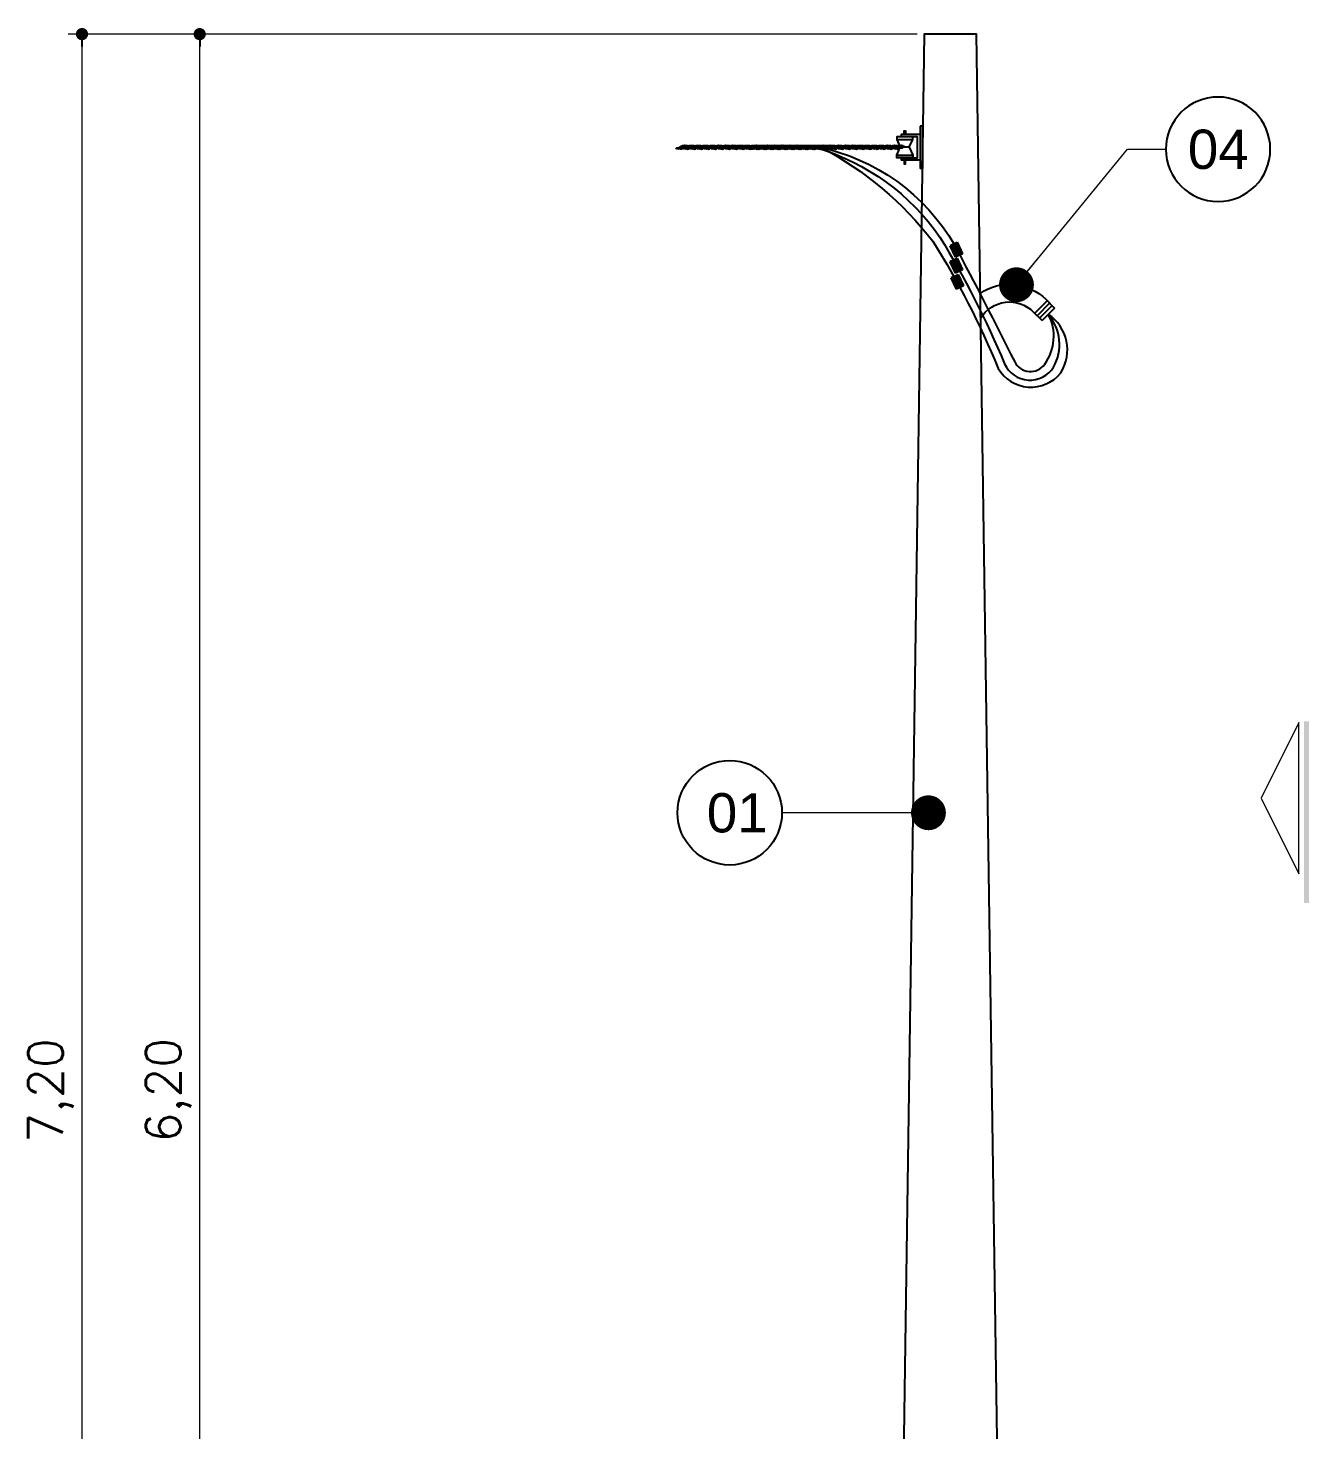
# Model space of a CAD drawing. Header units: inches. Extents: x -7660 to 802, y -193 to 3.
# Drawn here: x 469.91 to 480.05, y -137.51 to -126.41 of the extents above; entities that cross this region are included whole.
import ezdxf
from ezdxf.enums import TextEntityAlignment as Align

# ---------------------------------------------------------------- set-up
doc = ezdxf.new("R2010")
doc.units = ezdxf.units.IN
doc.header["$MEASUREMENT"] = 0
doc.linetypes.add('DASHED', pattern=[0.75, 0.5, -0.25])
for name, color, linetype in [('0-PENA01', 1, 'Continuous'), ('COTAS', 8, 'Continuous'), ('CSS PENA-02_INSTALAR', 6, 'Continuous'), ('CSS-CA A INSTALAR', 142, 'DASHED'), ('CSS1-COTAS', 8, 'Continuous'), ('TEXTO', 7, 'Continuous')]:
    doc.layers.add(name, color=color, linetype=linetype)
doc.layers.add('existente', color=8, linetype='Continuous', lineweight=0)
doc.styles.add('Arial_TXT', font='arial.ttf')
doc.styles.add('Regua80-25', font='romans.shx', dxfattribs={"height": 5})
doc.styles.add('ROMANS', font='romans.shx', dxfattribs={"height": 10})
doc.styles.get("Standard").update_dxf_attribs({"font": 'arial.ttf'})
doc.dimstyles.new('STANDARD$0', dxfattribs={"dimtxt": 0.15, "dimasz": 0.25, "dimexe": 0.2, "dimexo": 0.4, "dimgap": 0.08, "dimtad": 1, "dimdsep": 46, "dimtxsty": 'ROMANS', "dimblk": 'OBLIQUE', "dimcen": 2.5, "dimclrd": 1, "dimclre": 1, "dimclrt": 2, "dimadec": 0, "dimazin": 0, "dimtfac": 1, "dimtmove": 2, "dimatfit": 3, "dimldrblk": 'OBLIQUE', "dimfxl": 1, "dimtolj": 1, "dimtzin": 0, "dimarcsym": 0})
doc.dimstyles.new('VERMELHA', dxfattribs={"dimtxt": 0.15, "dimasz": 0.09, "dimexe": 0.18, "dimexo": 0.18, "dimgap": 0.18, "dimtad": 1, "dimdec": 3, "dimzin": 1, "dimdsep": 46, "dimtxsty": 'Standard', "dimblk1": 'DOT', "dimblk2": 'DOT', "dimsah": 1, "dimcen": 2.5, "dimclrd": 1, "dimclre": 1, "dimclrt": 256, "dimadec": 0, "dimazin": 0, "dimtfac": 1, "dimtdec": 3, "dimtmove": 0, "dimatfit": 3, "dimldrblk": 'DOT', "dimfxl": 1, "dimtolj": 1, "dimtzin": 1, "dimarcsym": 0})

# ---------------------------------------------------------------- blocks, each defined once
blk = doc.blocks.new('A$C2CE604C1')
for p, q in [((3.869745793937909, 5.999999999990678), (2.857157653335889, 8.244000000002416)), ((7.466377718941658, 8.244000000002643), (6.453789578328724, 6.00000000000432)), ((3.869745793937909, 5.999999999990678), (2.857157653335889, 3.755999999997812)), ((3.869745793937909, 5.999999999990678), (6.453789578328724, 6.00000000000432)), ((7.466377718941658, 3.755999999998039), (6.453789578328724, 6.00000000000432))]:
    blk.add_line(p, q)
for points in [[(0.7559579964618024, 12), (0.7559579964618024, 0), (0, 0), (0, 12)], [(7.466377718941658, 8.244000000002643), (2.857157653335889, 8.244000000002416), (2.857157653332251, 9), (7.46637771893802, 9)], [(7.466377718941658, 3.755999999997584), (2.857157653335889, 3.755999999997357), (2.857157653335889, 2.999999999999773), (7.46637771893802, 3)]]:
    blk.add_lwpolyline(points, close=True)
for points in [[(6.121178062068793, 9), (6.121178062065155, 9.755999999997812), (0.7559579964618024, 9.755999999997357), (0.7559579964654404, 2.244000000002643), (6.121178062068793, 2.24400000000287), (6.121178062068793, 3), (1.511957996459387, 2.999999999999545), (1.511957996459387, 9), (6.121178062068793, 9), (6.121178062065155, 9.755999999997812)], [(5.368687515590864, 9.755999999997584), (5.368687515590864, 10.73011166413517), (4.954847856679407, 10.73011166413494), (4.954847856679407, 9.755999999997812)], [(5.368687515590864, 2.244000000002643), (5.368687515594502, 1.269888335865062), (4.954847856679407, 1.269888335865289), (4.954847856679407, 2.24400000000287)]]:
    blk.add_lwpolyline(points)
blk = doc.blocks.new('A$C695967E3')
at = {"linetype": 'Continuous'}
for p, q in [((0.7680000000000291, 0), (0.5652022856286398, 0)), ((2.392537869153784, -0.7587361142673217), (0.7143637209067238, 0.1889499635395491)), ((2.916000000001077, -0.4679999999998472), (1.692000000000007, 0.1560000000004038)), ((2.765218408582314, 0), (1.997218408582285, 0)), ((4.389756277736069, -0.7587361142673217), (2.693009777845873, 0.1994380044277477)), ((4.913218408583361, -0.4679999999998472), (3.689218408582292, 0.1560000000004038)), ((4.762436817164598, 0), (3.994436817164569, 0)), ((6.386974686318354, -0.7587361142673217), (4.690228186428158, 0.1994380044277477)), ((6.910436817165646, -0.4679999999998472), (5.686436817164576, 0.1560000000004038)), ((6.759655225746883, 0), (5.991655225746854, 0)), ((8.384193094900638, -0.7587361142673217), (6.687446595010442, 0.1994380044277477)), ((8.90765522574793, -0.4679999999998472), (7.683655225746861, 0.1560000000004038)), ((8.756873634329168, 0), (7.988873634329138, 0)), ((10.38141150348292, -0.7587361142673217), (8.684665003592727, 0.1994380044277477)), ((10.90487363433022, -0.4679999999998472), (9.680873634329146, 0.1560000000004038)), ((10.75409204291145, 0), (9.986092042911423, 0)), ((12.37862991206521, -0.7587361142673217), (10.68188341217501, 0.1994380044277477)), ((12.9020920429125, -0.4679999999998472), (11.67809204291143, 0.1560000000004038)), ((12.75131045149374, 0), (11.98331045149371, 0)), ((14.37584832064749, -0.7587361142673217), (12.6791018207573, 0.1994380044277477)), ((14.89931045149478, -0.4679999999998472), (13.67531045149371, 0.1560000000004038)), ((14.74852886007602, 0), (13.98052886007599, 0)), ((16.37306672922978, -0.7587361142673217), (14.67632022933958, 0.1994380044277477)), ((16.89652886007707, -0.4679999999998472), (15.672528860076, 0.1560000000004038)), ((16.74574726865831, 0), (15.97774726865828, 0)), ((18.37028513781206, -0.7587361142673217), (16.67353863792187, 0.1994380044277477)), ((18.89374726865935, -0.4679999999998472), (17.66974726865828, 0.1560000000004038)), ((18.74296567724059, 0), (17.97496567724056, 0)), ((20.36750354639435, -0.7587361142673217), (18.67075704650415, 0.1994380044277477)), ((20.89096567724164, -0.4679999999998472), (19.66696567724057, 0.1560000000004038)), ((20.74018408582288, 0), (19.97218408582285, 0)), ((22.36472195497663, -0.7587361142673217), (20.66797545508643, 0.1994380044277477)), ((22.88818408582392, -0.4679999999998472), (21.66418408582285, 0.1560000000004038)), ((22.73740249440516, 0), (21.96940249440513, 0)), ((24.36194036355892, -0.7587361142673217), (22.66519386366872, 0.1994380044277477)), ((24.88540249440621, -0.4679999999998472), (23.66140249440514, 0.1560000000004038)), ((24.73462090298744, 0), (23.96662090298742, 0)), ((26.3591587721412, -0.7587361142673217), (24.662412272251, 0.1994380044277477)), ((26.88262090298849, -0.4679999999998472), (25.65862090298742, 0.1560000000004038)), ((26.73183931156973, 0), (25.9638393115697, 0)), ((28.35637718072348, -0.7587361142673217), (26.65963068083329, 0.1994380044277477)), ((28.87983931157078, -0.4679999999998472), (27.65583931156971, 0.1560000000004038)), ((28.72905772015201, 0), (27.96105772015198, 0)), ((30.35359558930577, -0.7587361142673217), (28.65684908941557, 0.1994380044277477)), ((30.87705772015306, -0.4679999999998472), (29.65305772015199, 0.1560000000004038)), ((30.7262761287343, 0), (29.95827612873427, 0)), ((32.35081399788805, -0.7587361142673217), (30.65406749799786, 0.1994380044277477)), ((32.87427612873535, -0.4679999999998472), (31.65027612873428, 0.1560000000004038)), ((32.72349453731658, 0), (31.95549453731655, 0)), ((34.34803240647034, -0.7587361142673217), (32.65128590658014, 0.1994380044277477)), ((34.87149453731763, -0.4679999999998472), (33.64749453731656, 0.1560000000004038)), ((34.72071294589887, 0), (33.95271294589884, 0)), ((36.34525081505262, -0.7587361142673217), (34.64850431516243, 0.1994380044277477)), ((36.86871294589992, -0.4679999999998472), (35.64471294589885, 0.1560000000004038)), ((36.71793135448115, 0), (35.94993135448112, 0)), ((38.34246922363491, -0.7587361142673217), (36.64572272374471, 0.1994380044277477)), ((38.8659313544822, -0.4679999999998472), (37.64193135448113, 0.1560000000004038)), ((38.71514976306344, 0), (37.94714976306341, 0)), ((40.33968763221719, -0.7587361142673217), (38.642941132327, 0.1994380044277477)), ((40.86314976306448, -0.4679999999998472), (39.63914976306341, 0.1560000000004038)), ((40.71236817164572, 0), (39.94436817164569, 0)), ((42.33690604079948, -0.7587361142673217), (40.64015954090928, 0.1994380044277477)), ((42.86036817164677, -0.4679999999998472), (41.6363681716457, 0.1560000000004038)), ((42.6542378005252, 0.005164346995082281), (41.88623780052517, 0.005164346995082281)), ((44.27877566967896, -0.7535717672722394), (42.58202916978876, 0.20460235142283)), ((44.80223780052625, -0.4628356530047649), (43.57823780052518, 0.1611643469954861)), ((0.5494161463842728, -0.1560000000004038), (0.9873750000006112, -0.1560000000004038)), ((1.426124999999956, -0.4679999999998472), (0.9239999999999782, -0.4679999999998472)), ((2.309218408583092, -0.1560000000004038), (2.984593408582896, -0.1560000000004038)), ((3.423343408582241, -0.4679999999998472), (2.921218408582263, -0.4679999999998472)), ((3.384000000000924, -0.7679999999995744), (3.6128289928497, -0.602189506025411)), ((4.306436817165377, -0.1560000000004038), (4.98181181716518, -0.1560000000004038)), ((5.420561817164526, -0.4679999999998472), (4.918436817164547, -0.4679999999998472)), ((5.381218408583209, -0.7679999999995744), (5.610047401431984, -0.602189506025411)), ((6.303655225747661, -0.1560000000004038), (6.979030225747465, -0.1560000000004038)), ((7.41778022574681, -0.4679999999998472), (6.915655225746832, -0.4679999999998472)), ((7.378436817165493, -0.7679999999995744), (7.607265810014269, -0.602189506025411)), ((8.300873634329946, -0.1560000000004038), (8.97624863432975, -0.1560000000004038)), ((9.414998634329095, -0.4679999999998472), (8.912873634329117, -0.4679999999998472)), ((9.375655225747778, -0.7679999999995744), (9.604484218596554, -0.602189506025411)), ((10.29809204291223, -0.1560000000004038), (10.97346704291203, -0.1560000000004038)), ((11.41221704291138, -0.4679999999998472), (10.9100920429114, -0.4679999999998472)), ((11.37287363433006, -0.7679999999995744), (11.60170262717884, -0.602189506025411)), ((12.29531045149452, -0.1560000000004038), (12.97068545149432, -0.1560000000004038)), ((13.40943545149366, -0.4679999999998472), (12.90731045149369, -0.4679999999998472)), ((13.37009204291235, -0.7679999999995744), (13.59892103576112, -0.602189506025411)), ((14.2925288600768, -0.1560000000004038), (14.9679038600766, -0.1560000000004038)), ((15.40665386007595, -0.4679999999998472), (14.90452886007597, -0.4679999999998472)), ((15.36731045149463, -0.7679999999995744), (15.59613944434341, -0.602189506025411)), ((16.28974726865908, -0.1560000000004038), (16.96512226865889, -0.1560000000004038)), ((17.40387226865823, -0.4679999999998472), (16.90174726865826, -0.4679999999998472)), ((17.36452886007692, -0.7679999999995744), (17.59335785292569, -0.602189506025411)), ((18.28696567724137, -0.1560000000004038), (18.96234067724117, -0.1560000000004038)), ((19.40109067724052, -0.4679999999998472), (18.89896567724054, -0.4679999999998472)), ((19.3617472686592, -0.7679999999995744), (19.59057626150798, -0.602189506025411)), ((20.28418408582365, -0.1560000000004038), (20.95955908582346, -0.1560000000004038)), ((21.3983090858228, -0.4679999999998472), (20.89618408582282, -0.4679999999998472)), ((21.35896567724149, -0.7679999999995744), (21.58779467009026, -0.602189506025411)), ((22.28140249440594, -0.1560000000004038), (22.95677749440574, -0.1560000000004038)), ((23.39552749440509, -0.4679999999998472), (22.89340249440511, -0.4679999999998472)), ((23.35618408582377, -0.7679999999995744), (23.58501307867255, -0.602189506025411)), ((24.27862090298822, -0.1560000000004038), (24.95399590298803, -0.1560000000004038)), ((25.39274590298737, -0.4679999999998472), (24.89062090298739, -0.4679999999998472)), ((25.35340249440605, -0.7679999999995744), (25.58223148725483, -0.602189506025411)), ((26.27583931157051, -0.1560000000004038), (26.95121431157031, -0.1560000000004038)), ((27.38996431156966, -0.4679999999998472), (26.88783931156968, -0.4679999999998472)), ((27.35062090298834, -0.7679999999995744), (27.57944989583712, -0.602189506025411)), ((28.27305772015279, -0.1560000000004038), (28.9484327201526, -0.1560000000004038)), ((29.38718272015194, -0.4679999999998472), (28.88505772015196, -0.4679999999998472)), ((29.34783931157062, -0.7679999999995744), (29.5766683044194, -0.602189506025411)), ((30.27027612873508, -0.1560000000004038), (30.94565112873488, -0.1560000000004038)), ((31.38440112873423, -0.4679999999998472), (30.88227612873425, -0.4679999999998472)), ((31.34505772015291, -0.7679999999995744), (31.57388671300168, -0.602189506025411)), ((32.26749453731736, -0.1560000000004038), (32.94286953731716, -0.1560000000004038)), ((33.38161953731651, -0.4679999999998472), (32.87949453731653, -0.4679999999998472)), ((33.34227612873519, -0.7679999999995744), (33.57110512158397, -0.602189506025411)), ((34.26471294589965, -0.1560000000004038), (34.94008794589945, -0.1560000000004038)), ((35.37883794589879, -0.4679999999998472), (34.87671294589882, -0.4679999999998472)), ((35.33949453731748, -0.7679999999995744), (35.56832353016625, -0.602189506025411)), ((36.26193135448193, -0.1560000000004038), (36.93730635448173, -0.1560000000004038)), ((37.37605635448108, -0.4679999999998472), (36.8739313544811, -0.4679999999998472)), ((37.33671294589976, -0.7679999999995744), (37.56554193874854, -0.602189506025411)), ((38.25914976306422, -0.1560000000004038), (38.93452476306402, -0.1560000000004038)), ((39.37327476306336, -0.4679999999998472), (38.87114976306339, -0.4679999999998472)), ((39.33393135448205, -0.7679999999995744), (39.56276034733082, -0.602189506025411)), ((40.2563681716465, -0.1560000000004038), (40.9317431716463, -0.1560000000004038)), ((41.37049317164565, -0.4679999999998472), (40.86836817164567, -0.4679999999998472)), ((41.33114976306433, -0.7679999999995744), (41.55997875591311, -0.602189506025411)), ((42.19823780052598, -0.1508356530053215), (42.87361280052578, -0.1508356530053215)), ((43.36771158022793, -0.4679999999998472), (42.86558658022795, -0.4679999999998472)), ((43.32836817164662, -0.7679999999995744), (43.55719716449539, -0.602189506025411)), ((45.30958120910741, -0.4628356530047649), (44.80745620910744, -0.4628356530047649)), ((45.2702378005261, -0.7628356530044921), (45.49906679337487, -0.5970251590303287))]:
    blk.add_line(p, q, dxfattribs=at)
for points in [[(2.89858904924813, -0.7450729548520485), (1.22400000000016, 0.1560000000004038), (1.260455901784553, 0.1676350868701775, 0.1808493965826617), (0.7301681648887097, 0.1970251575435213)], [(2.392537869153784, -0.7587361142673217, -0.2885467002938702), (1.937768318484814, -0.7520055828554177), (1.847999999999956, -0.7679999999995744), (0.7680000000000291, 0)], [(4.895807457830415, -0.7450729548520485), (3.221218408582445, 0.1560000000004038), (3.257674310366838, 0.1676350868701775, 0.1808493965826617), (2.727386573470994, 0.1970251575435213)], [(4.389756277736069, -0.7587361142673217, -0.2885467002938702), (3.934986727067098, -0.7520055828554177), (3.845218408582241, -0.7679999999995744), (2.765218408582314, 0)], [(6.8930258664127, -0.7450729548520485), (5.218436817164729, 0.1560000000004038), (5.254892718949122, 0.1676350868701775, 0.1808493965826617), (4.724604982053279, 0.1970251575435213)], [(6.386974686318354, -0.7587361142673217, -0.2885467002938702), (5.932205135649383, -0.7520055828554177), (5.842436817164526, -0.7679999999995744), (4.762436817164598, 0)], [(8.890244274994984, -0.7450729548520485), (7.215655225747014, 0.1560000000004038), (7.252111127531407, 0.1676350868701775, 0.1808493965826617), (6.721823390635564, 0.1970251575435213)], [(8.384193094900638, -0.7587361142673217, -0.2885467002938702), (7.929423544231668, -0.7520055828554177), (7.83965522574681, -0.7679999999995744), (6.759655225746883, 0)], [(10.88746268357727, -0.7450729548520485), (9.212873634329299, 0.1560000000004038), (9.249329536113692, 0.1676350868701775, 0.1808493965826617), (8.719041799217848, 0.1970251575435213)], [(10.38141150348292, -0.7587361142673217, -0.2885467002938702), (9.926641952813952, -0.7520055828554177), (9.836873634329095, -0.7679999999995744), (8.756873634329168, 0)], [(12.88468109215955, -0.7450729548520485), (11.21009204291158, 0.1560000000004038), (11.24654794469598, 0.1676350868701775, 0.1808493965826617), (10.71626020780013, 0.1970251575435213)], [(12.37862991206521, -0.7587361142673217, -0.2885467002938702), (11.92386036139624, -0.7520055828554177), (11.83409204291138, -0.7679999999995744), (10.75409204291145, 0)], [(14.88189950074184, -0.7450729548520485), (13.20731045149387, 0.1560000000004038), (13.24376635327826, 0.1676350868701775, 0.1808493965826617), (12.71347861638242, 0.1970251575435213)], [(14.37584832064749, -0.7587361142673217, -0.2885467002938702), (13.92107876997852, -0.7520055828554177), (13.83131045149366, -0.7679999999995744), (12.75131045149374, 0)], [(16.87911790932412, -0.7450729548520485), (15.20452886007615, 0.1560000000004038), (15.24098476186055, 0.1676350868701775, 0.1808493965826617), (14.7106970249647, 0.1970251575435213)], [(16.37306672922978, -0.7587361142673217, -0.2885467002938702), (15.91829717856081, -0.7520055828554177), (15.82852886007595, -0.7679999999995744), (14.74852886007602, 0)], [(18.87633631790641, -0.7450729548520485), (17.20174726865844, 0.1560000000004038), (17.23820317044283, 0.1676350868701775, 0.1808493965826617), (16.70791543354699, 0.1970251575435213)], [(18.37028513781206, -0.7587361142673217, -0.2885467002938702), (17.91551558714309, -0.7520055828554177), (17.82574726865823, -0.7679999999995744), (16.74574726865831, 0)], [(20.87355472648869, -0.7450729548520485), (19.19896567724072, 0.1560000000004038), (19.23542157902511, 0.1676350868701775, 0.1808493965826617), (18.70513384212927, 0.1970251575435213)], [(20.36750354639435, -0.7587361142673217, -0.2885467002938702), (19.91273399572538, -0.7520055828554177), (19.82296567724052, -0.7679999999995744), (18.74296567724059, 0)], [(22.87077313507098, -0.7450729548520485), (21.19618408582301, 0.1560000000004038), (21.2326399876074, 0.1676350868701775, 0.1808493965826617), (20.70235225071156, 0.1970251575435213)], [(22.36472195497663, -0.7587361142673217, -0.2885467002938702), (21.90995240430766, -0.7520055828554177), (21.8201840858228, -0.7679999999995744), (20.74018408582288, 0)], [(24.86799154365326, -0.7450729548520485), (23.19340249440529, 0.1560000000004038), (23.22985839618968, 0.1676350868701775, 0.1808493965826617), (22.69957065929384, 0.1970251575435213)], [(24.36194036355892, -0.7587361142673217, -0.2885467002938702), (23.90717081288994, -0.7520055828554177), (23.81740249440509, -0.7679999999995744), (22.73740249440516, 0)], [(26.86520995223555, -0.7450729548520485), (25.19062090298758, 0.1560000000004038), (25.22707680477197, 0.1676350868701775, 0.1808493965826617), (24.69678906787613, 0.1970251575435213)], [(26.3591587721412, -0.7587361142673217, -0.2885467002938702), (25.90438922147223, -0.7520055828554177), (25.81462090298737, -0.7679999999995744), (24.73462090298744, 0)], [(28.86242836081783, -0.7450729548520485), (27.18783931156986, 0.1560000000004038), (27.22429521335425, 0.1676350868701775, 0.1808493965826617), (26.69400747645841, 0.1970251575435213)], [(28.35637718072348, -0.7587361142673217, -0.2885467002938702), (27.90160763005451, -0.7520055828554177), (27.81183931156966, -0.7679999999995744), (26.73183931156973, 0)], [(30.85964676940011, -0.7450729548520485), (29.18505772015214, 0.1560000000004038), (29.22151362193654, 0.1676350868701775, 0.1808493965826617), (28.69122588504069, 0.1970251575435213)], [(30.35359558930577, -0.7587361142673217, -0.2885467002938702), (29.8988260386368, -0.7520055828554177), (29.80905772015194, -0.7679999999995744), (28.72905772015201, 0)], [(32.8568651779824, -0.7450729548520485), (31.18227612873443, 0.1560000000004038), (31.21873203051882, 0.1676350868701775, 0.1808493965826617), (30.68844429362298, 0.1970251575435213)], [(32.35081399788805, -0.7587361142673217, -0.2885467002938702), (31.89604444721908, -0.7520055828554177), (31.80627612873423, -0.7679999999995744), (30.7262761287343, 0)], [(34.85408358656468, -0.7450729548520485), (33.17949453731671, 0.1560000000004038), (33.21595043910111, 0.1676350868701775, 0.1808493965826617), (32.68566270220526, 0.1970251575435213)], [(34.34803240647034, -0.7587361142673217, -0.2885467002938702), (33.89326285580137, -0.7520055828554177), (33.80349453731651, -0.7679999999995744), (32.72349453731658, 0)], [(36.85130199514697, -0.7450729548520485), (35.176712945899, 0.1560000000004038), (35.21316884768339, 0.1676350868701775, 0.1808493965826617), (34.68288111078755, 0.1970251575435213)], [(36.34525081505262, -0.7587361142673217, -0.2885467002938702), (35.89048126438365, -0.7520055828554177), (35.80071294589879, -0.7679999999995744), (34.72071294589887, 0)], [(38.84852040372925, -0.7450729548520485), (37.17393135448128, 0.1560000000004038), (37.21038725626568, 0.1676350868701775, 0.1808493965826617), (36.68009951936983, 0.1970251575435213)], [(38.34246922363491, -0.7587361142673217, -0.2885467002938702), (37.88769967296594, -0.7520055828554177), (37.79793135448108, -0.7679999999995744), (36.71793135448115, 0)], [(40.84573881231154, -0.7450729548520485), (39.17114976306357, 0.1560000000004038), (39.20760566484796, 0.1676350868701775, 0.1808493965826617), (38.67731792795212, 0.1970251575435213)], [(40.33968763221719, -0.7587361142673217, -0.2885467002938702), (39.88491808154822, -0.7520055828554177), (39.79514976306336, -0.7679999999995744), (38.71514976306344, 0)], [(42.84295722089382, -0.7450729548520485), (41.16836817164585, 0.1560000000004038), (41.20482407343025, 0.1676350868701775, 0.1808493965826617), (40.6745363365344, 0.1970251575435213)], [(42.33690604079948, -0.7587361142673217, -0.2885467002938702), (41.88213649013051, -0.7520055828554177), (41.79236817164565, -0.7679999999995744), (40.71236817164572, 0)], [(44.7848268497733, -0.7399086078569662), (43.11023780052533, 0.1611643469954861), (43.14669370230973, 0.1727994338652598, 0.1808493965826617), (42.61640596541388, 0.2021895045386036)], [(44.27877566967896, -0.7535717672722394, -0.2885467002938702), (43.82400611900999, -0.7468412358603355), (43.73423780052513, -0.7628356530044921), (42.6542378005252, 0.005164346995082281)]]:
    blk.add_lwpolyline(points, format="xyb", dxfattribs=at)
for centre, radius, start, end in [((0.9025161553484479, -0.1129325949525117), 0.3557167661329161, 119.5364288335406, 273.4625390595525), ((1.454070449196479, -0.5088363424598583), 0.7061287654539417, 70.30888611109201, 106.2167672773055), ((2.613095907696788, -0.8424012547930033), 1.044899645275044, 83.886586111131, 126.1867305555479), ((3.451288857778763, -0.5088363424598583), 0.7061287654539417, 70.30888611109201, 106.2167672773055), ((4.610314316279073, -0.8424012547930033), 1.044899645275044, 83.886586111131, 126.1867305555479), ((5.448507266361048, -0.5088363424598583), 0.7061287654539417, 70.30888611109201, 106.2167672773055), ((6.607532724861358, -0.8424012547930033), 1.044899645275044, 83.886586111131, 126.1867305555479), ((7.445725674943333, -0.5088363424598583), 0.7061287654539417, 70.30888611109201, 106.2167672773055), ((8.604751133443642, -0.8424012547930033), 1.044899645275044, 83.886586111131, 126.1867305555479), ((9.442944083525617, -0.5088363424598583), 0.7061287654539417, 70.30888611109201, 106.2167672773055), ((10.60196954202593, -0.8424012547930033), 1.044899645275044, 83.886586111131, 126.1867305555479), ((11.4401624921079, -0.5088363424598583), 0.7061287654539417, 70.30888611109201, 106.2167672773055), ((12.59918795060821, -0.8424012547930033), 1.044899645275044, 83.886586111131, 126.1867305555479), ((13.43738090069019, -0.5088363424598583), 0.7061287654539417, 70.30888611109201, 106.2167672773055), ((14.5964063591905, -0.8424012547930033), 1.044899645275044, 83.886586111131, 126.1867305555479), ((15.43459930927247, -0.5088363424598583), 0.7061287654539417, 70.30888611109201, 106.2167672773055), ((16.59362476777278, -0.8424012547930033), 1.044899645275044, 83.886586111131, 126.1867305555479), ((17.43181771785476, -0.5088363424598583), 0.7061287654539417, 70.30888611109201, 106.2167672773055), ((18.59084317635507, -0.8424012547930033), 1.044899645275044, 83.886586111131, 126.1867305555479), ((19.42903612643704, -0.5088363424598583), 0.7061287654539417, 70.30888611109201, 106.2167672773055), ((20.58806158493735, -0.8424012547930033), 1.044899645275044, 83.886586111131, 126.1867305555479), ((21.42625453501932, -0.5088363424598583), 0.7061287654539417, 70.30888611109201, 106.2167672773055), ((22.58527999351963, -0.8424012547930033), 1.044899645275044, 83.886586111131, 126.1867305555479), ((23.42347294360161, -0.5088363424598583), 0.7061287654539417, 70.30888611109201, 106.2167672773055), ((24.58249840210192, -0.8424012547930033), 1.044899645275044, 83.886586111131, 126.1867305555479), ((25.42069135218389, -0.5088363424598583), 0.7061287654539417, 70.30888611109201, 106.2167672773055), ((26.5797168106842, -0.8424012547930033), 1.044899645275044, 83.886586111131, 126.1867305555479), ((27.41790976076618, -0.5088363424598583), 0.7061287654539417, 70.30888611109201, 106.2167672773055), ((28.57693521926649, -0.8424012547930033), 1.044899645275044, 83.886586111131, 126.1867305555479), ((29.41512816934846, -0.5088363424598583), 0.7061287654539417, 70.30888611109201, 106.2167672773055), ((30.57415362784877, -0.8424012547930033), 1.044899645275044, 83.886586111131, 126.1867305555479), ((31.41234657793075, -0.5088363424598583), 0.7061287654539417, 70.30888611109201, 106.2167672773055), ((32.57137203643106, -0.8424012547930033), 1.044899645275044, 83.886586111131, 126.1867305555479), ((33.40956498651303, -0.5088363424598583), 0.7061287654539417, 70.30888611109201, 106.2167672773055), ((34.56859044501334, -0.8424012547930033), 1.044899645275044, 83.886586111131, 126.1867305555479), ((35.40678339509532, -0.5088363424598583), 0.7061287654539417, 70.30888611109201, 106.2167672773055), ((36.56580885359563, -0.8424012547930033), 1.044899645275044, 83.886586111131, 126.1867305555479), ((37.4040018036776, -0.5088363424598583), 0.7061287654539417, 70.30888611109201, 106.2167672773055), ((38.56302726217791, -0.8424012547930033), 1.044899645275044, 83.886586111131, 126.1867305555479), ((39.40122021225989, -0.5088363424598583), 0.7061287654539417, 70.30888611109201, 106.2167672773055), ((40.5602456707602, -0.8424012547930033), 1.044899645275044, 83.88658611113097, 126.1867305555479), ((41.39843862084217, -0.5088363424598583), 0.7061287654539417, 70.30888611109201, 106.2167672773055), ((42.50211529963968, -0.837236907797921), 1.044899645275044, 83.886586111131, 126.1867305555479), ((43.34030824972165, -0.503671995464776), 0.7061287654539417, 70.30888611109202, 106.2167672773055), ((2.626493823077908, -0.04342702180929336), 0.7525575243528352, 251.8780722222223, 291.196074999998), ((3.167515696399278, -0.2013823422407768), 0.6065649378175246, 243.6815385866408, 290.910065166088), ((4.623712231660193, -0.04342702180929336), 0.7525575243528352, 251.8780722222223, 291.196074999998), ((5.164734104981562, -0.2013823422407768), 0.6065649378175246, 243.6815385866408, 290.910065166088), ((6.620930640242477, -0.04342702180929336), 0.7525575243528352, 251.8780722222223, 291.196074999998), ((7.161952513563847, -0.2013823422407768), 0.6065649378175246, 243.6815385866408, 290.910065166088), ((8.618149048824762, -0.04342702180929336), 0.7525575243528352, 251.8780722222223, 291.196074999998), ((9.159170922146131, -0.2013823422407768), 0.6065649378175246, 243.6815385866408, 290.910065166088), ((10.61536745740705, -0.04342702180929336), 0.7525575243528352, 251.8780722222223, 291.196074999998), ((11.15638933072842, -0.2013823422407768), 0.6065649378175246, 243.6815385866408, 290.910065166088), ((12.61258586598933, -0.04342702180929336), 0.7525575243528352, 251.8780722222223, 291.196074999998), ((13.1536077393107, -0.2013823422407768), 0.6065649378175246, 243.6815385866408, 290.910065166088), ((14.60980427457162, -0.04342702180929336), 0.7525575243528352, 251.8780722222223, 291.196074999998), ((15.15082614789299, -0.2013823422407768), 0.6065649378175246, 243.6815385866408, 290.910065166088), ((16.6070226831539, -0.04342702180929336), 0.7525575243528352, 251.8780722222223, 291.196074999998), ((17.14804455647527, -0.2013823422407768), 0.6065649378175246, 243.6815385866408, 290.910065166088), ((18.60424109173618, -0.04342702180929336), 0.7525575243528352, 251.8780722222223, 291.196074999998), ((19.14526296505755, -0.2013823422407768), 0.6065649378175246, 243.6815385866408, 290.910065166088), ((20.60145950031847, -0.04342702180929336), 0.7525575243528352, 251.8780722222223, 291.196074999998), ((21.14248137363984, -0.2013823422407768), 0.6065649378175246, 243.6815385866408, 290.910065166088), ((22.59867790890075, -0.04342702180929336), 0.7525575243528352, 251.8780722222223, 291.196074999998), ((23.13969978222212, -0.2013823422407768), 0.6065649378175246, 243.6815385866408, 290.910065166088), ((24.59589631748304, -0.04342702180929336), 0.7525575243528352, 251.8780722222223, 291.196074999998), ((25.13691819080441, -0.2013823422407768), 0.6065649378175246, 243.6815385866408, 290.910065166088), ((26.59311472606532, -0.04342702180929336), 0.7525575243528352, 251.8780722222223, 291.196074999998), ((27.13413659938669, -0.2013823422407768), 0.6065649378175246, 243.6815385866408, 290.910065166088), ((28.59033313464761, -0.04342702180929336), 0.7525575243528352, 251.8780722222223, 291.196074999998), ((29.13135500796898, -0.2013823422407768), 0.6065649378175246, 243.6815385866408, 290.910065166088), ((30.58755154322989, -0.04342702180929336), 0.7525575243528352, 251.8780722222223, 291.196074999998), ((31.12857341655126, -0.2013823422407768), 0.6065649378175246, 243.6815385866408, 290.910065166088), ((32.58476995181218, -0.04342702180929336), 0.7525575243528352, 251.8780722222223, 291.196074999998), ((33.12579182513355, -0.2013823422407768), 0.6065649378175246, 243.6815385866408, 290.910065166088), ((34.58198836039446, -0.04342702180929336), 0.7525575243528352, 251.8780722222223, 291.196074999998), ((35.12301023371583, -0.2013823422407768), 0.6065649378175246, 243.6815385866408, 290.910065166088), ((36.57920676897675, -0.04342702180929336), 0.7525575243528352, 251.8780722222223, 291.196074999998), ((37.12022864229812, -0.2013823422407768), 0.6065649378175246, 243.6815385866408, 290.910065166088), ((38.57642517755903, -0.04342702180929336), 0.7525575243528352, 251.8780722222223, 291.196074999998), ((39.1174470508804, -0.2013823422407768), 0.6065649378175246, 243.6815385866408, 290.910065166088), ((40.57364358614132, -0.04342702180929336), 0.7525575243528352, 251.8780722222223, 291.196074999998), ((41.11466545946269, -0.2013823422407768), 0.6065649378175246, 243.6815385866408, 290.910065166088), ((42.5708619947236, -0.04342702180929336), 0.7525575243528352, 251.8780722222223, 291.196074999998), ((43.11188386804497, -0.2013823422407768), 0.6065649378175246, 243.6815385866408, 290.910065166088), ((44.51273162360308, -0.03826267481421108), 0.7525575243528352, 251.8780722222223, 291.196074999998), ((45.05375349692445, -0.1962179952456945), 0.6065649378175246, 243.6815385866408, 290.910065166088)]:
    blk.add_arc(centre, radius, start, end, dxfattribs=at)
blk = doc.blocks.new('A$C5D1F3908')
h = blk.add_hatch(color=0)
h.paths.add_polyline_path([(1.111813912797516, 1.833711974798462), (0.4415851234043657, 1.833711974798462, 0.002781748613665595), (-0.3728158187877852, -1.833711974798462), (1.111813912797516, -1.833711974798462)])
h.paths.add_polyline_path([(0.4415851234043657, 1.833711974798462), (-1.111813912801153, 1.833711974798462), (-1.111813912801153, -1.833711974798462), (-0.3728158187877852, -1.833711974798462, -0.002781748613665512)])
at = {"color": 0}
blk.add_lwpolyline([(1.111813912797516, 1.833711974798462), (-1.111813912801153, 1.833711974798462), (-1.111813912801153, -1.833711974798462), (1.111813912797516, -1.833711974798462)], close=True, dxfattribs=at)
blk = doc.blocks.new('DOT')
at = {"layer": 'COTAS', "color": 0, "linetype": 'ByBlock'}
blk.add_line((-0.5, 0), (-1, 0), dxfattribs=at)
at = {"layer": 'COTAS', "color": 0, "linetype": 'ByBlock', "const_width": 0.5}
blk.add_lwpolyline([(-0.25, 0, 1), (0.25, 0, 1)], format="xyb", close=True, dxfattribs=at)
blk = doc.blocks.new('*D94')
at = {"layer": 'existente', "color": 8, "lineweight": -2, "transparency": 16777216}
for p, q in [((-0.5732128694976566, 5.773619707561013), (-2.671848339005956, 5.773619707561012)), ((-2.631848339005955, -0.2503494340997717), (-2.631848339005956, 5.738619707561011)), ((-1.373409894145444, -0.2853494340997714), (-2.671848339005955, -0.2853494340997717))]:
    blk.add_line(p, q, dxfattribs=at)
at = {"layer": 'existente', "color": 8, "lineweight": -2, "transparency": 16777216, "xscale": 0.035, "yscale": 0.035, "zscale": 0.035}
for p, rotation in [((-2.631848339005956, 5.773619707561012), 90), ((-2.631848339005955, -0.2853494340997717), 270)]:
    blk.add_blockref('DOT', p, dxfattribs=dict(at, rotation=rotation))
at = {"layer": 'existente', "color": 7, "transparency": 16777216, "insert": (-2.721372148529764, 2.74413513673062), "char_height": 0.1, "attachment_point": 5, "rotation": 90, "style": 'ROMANS'}
blk.add_mtext('\\A1;6,20', dxfattribs=at)
blk = doc.blocks.new('_Dot')
at = {"layer": '0-PENA01', "color": 0, "lineweight": -2}
blk.add_line((-0.5, 0), (-1, 0), dxfattribs=at)
at = {"layer": '0-PENA01', "color": 0, "const_width": 0.5}
blk.add_lwpolyline([(-0.25, 0, 1), (0.25, 0, 1)], format="xyb", close=True, dxfattribs=at)
blk = doc.blocks.new('*D95')
at = {"layer": 'existente', "color": 8, "lineweight": -2, "transparency": 16777216}
for p, q in [((-0.5732128694976566, 5.773619707561013), (-3.009634620261788, 5.773619707561012)), ((-2.969634620261788, 5.738619707561011), (-2.969634620261786, -1.419026552077267)), ((-0.6389684820128607, -1.454026552077267), (-3.009634620261787, -1.454026552077267))]:
    blk.add_line(p, q, dxfattribs=at)
at = {"layer": 'existente', "color": 8, "lineweight": -2, "transparency": 16777216, "xscale": 0.035, "yscale": 0.035, "zscale": 0.035}
for p, rotation in [((-2.969634620261788, 5.773619707561012), 90), ((-2.969634620261786, -1.454026552077267), 270)]:
    blk.add_blockref('DOT', p, dxfattribs=dict(at, rotation=rotation))
at = {"layer": 'existente', "color": 7, "transparency": 16777216, "insert": (-3.059158429785596, 2.742976134522905), "char_height": 0.1, "attachment_point": 5, "rotation": 90, "style": 'ROMANS'}
blk.add_mtext('\\A1;7,20', dxfattribs=at)
blk = doc.blocks.new('TAG_LEGENDA')
at = {"layer": 'CSS1-COTAS'}
blk.add_circle((0, 0), 20, dxfattribs=at)
at = {"layer": 'CSS1-COTAS', "color": 3, "style": 'Regua80-25'}
blk.add_attdef('ERRO', text='', height=15, dxfattribs=at).set_placement((0, 0), align=Align.MIDDLE_CENTER)
blk = doc.blocks.new('entradass45')
at = {"ltscale": 2}
blk.add_lwpolyline([(-0.3360884934591013, 1.22313140436745), (-0.4032128694962012, 5.773619707561011), (-0.5532128694976564, 5.773619707561011), (-0.6189684820128605, 1.22313140436745)], dxfattribs=at)
at = {"layer": 'CSS-CA A INSTALAR', "color": 5, "linetype": 'ByBlock', "ltscale": 3}
for p, q in [((-0.2004314888545196, 5.008839471589454), (-0.2363264078521752, 4.972944552599074)), ((-0.193365559920494, 5.001773542655428), (-0.2292604789108736, 4.965878623665049)), ((-0.1862996309864684, 4.994707613721403), (-0.2221945499768481, 4.958812694731023)), ((-0.1792337020524428, 4.987641684787377), (-0.2151286210428225, 4.951746765793359))]:
    blk.add_line(p, q, dxfattribs=at)
for points in [[(-0.8606011183874216, 5.447217123713926, -0.1703345556618914), (-0.5086324977091863, 5.191541167543619, -0.03883799356238094), (-0.3227112794411369, 4.827706657400995, 0.5923405375202407), (-0.1819322017618106, 4.818269686191343, 0.3134473282453277), (-0.1971811615512706, 4.969694225288549, 0.2848601775038054)], [(-0.8577654490873101, 5.450289429307304, -0.2136921108906077), (-0.4662646698125172, 5.168970105751214, -0.005152867438128329), (-0.2937039574171649, 4.833479596974939, 0.56277263780419), (-0.2074274437400163, 4.826489376930112, 0.2848601775018077), (-0.1971811615512706, 4.969694225292187)], [(-0.8478025277217967, 5.448363062467251, -0.1055027320682888), (-0.5283640329362242, 5.179559942800552, -0.04455566091033761), (-0.3412745822352008, 4.814635259372153, 0.5241130025057726), (-0.1617108161590295, 4.801756581153313, 0.4080592597267697), (-0.1971811615512706, 4.969694225292187, 0.2886209341059279)], [(-0.392435523790482, 5.029868747336877, -0.3623730414451114), (-0.20448236662196, 5.012890349356894), (-0.1792337020524428, 4.987641684787377)], [(-0.3913222636037972, 4.958544971519586, -0.4873963025309612), (-0.2403772856123396, 4.976995430366514), (-0.2151286210428225, 4.951746765793359)]]:
    blk.add_lwpolyline(points, format="xyb", dxfattribs=at)
at = {"layer": 'existente', "color": 4, "linetype": 'ByBlock', "elevation": 0.1730639166807992}
blk.add_lwpolyline([(0.5216162164942943, 3.799331023186824), (0.4130800678176456, 3.582258725982683), (0.5216162163414992, 3.365186428636662), (0.5216162164942943, 3.799331023186824)], dxfattribs=at)
at = {"layer": 'existente', "color": 4, "linetype": 'ByBlock'}
blk.add_solid([(0.5505948609061306, 3.80209403095796), (0.5361916502952226, 3.80209403095796), (0.5505948609061306, 3.281360417757242), (0.5361916502661188, 3.281360417757242)], dxfattribs=at)
at = {"layer": 'CSS PENA-02_INSTALAR', "xscale": -0.009992732531250001, "yscale": 0.009992732531250001, "zscale": 0.009992732531250001}
blk.add_blockref('A$C2CE604C1', (-0.5575692565689678, 5.389227591065719), dxfattribs=at)
at = {"layer": 'CSS-CA A INSTALAR', "linetype": 'DASHED', "ltscale": 0.5, "xscale": -0.009992732531250001, "yscale": 0.009992732531250001, "zscale": 0.009992732531250001}
for p in [(-0.8111672185332282, 5.452301789187914), (-0.6065789489439339, 5.452301789187914)]:
    blk.add_blockref('A$C695967E3', p, dxfattribs=at)
at = {"layer": 'CSS-CA A INSTALAR', "color": 5, "linetype": 'ByBlock', "ltscale": 3, "xscale": -0.00999273253125, "yscale": 0.009992732531250001, "zscale": 0.009992732531250001, "rotation": 24.9827156658678}
for p in [(-0.4608929683236056, 5.155220240805647), (-0.461484719235159, 5.109179523900821), (-0.4585298072342994, 5.063140548456431)]:
    blk.add_blockref('A$C5D1F3908', p, dxfattribs=at)
at = {"layer": 'CSS1-COTAS'}
ref = blk.add_blockref('TAG_LEGENDA', (0.2898681746155489, 5.443378722622583), dxfattribs=dict(at, xscale=-0.007494549398437501, yscale=0.007494549398437501, zscale=0.007494549398437501))
ref.add_attrib('ERRO', '04', dxfattribs={"color": 3, "height": 0.1124182409765625, "style": 'Arial_TXT'}).set_placement((0.2904816438822309, 5.443378722622583), align=Align.MIDDLE_CENTER)
ref = blk.add_blockref('TAG_LEGENDA', (-1.111319498391822, 3.539904850262246), dxfattribs=dict(at, xscale=0.007494549398437501, yscale=0.007494549398437501, zscale=0.007494549398437501))
ref.add_attrib('ERRO', '01', dxfattribs={"color": 3, "height": 0.1124182409765625, "style": 'Arial_TXT'}).set_placement((-1.089618023514049, 3.539904850262246), align=Align.MIDDLE_CENTER)
at = {"layer": 'existente'}
dim = blk.add_linear_dim(base=(-2.969634620261786, -1.454026552077267), p1=(-0.5532128694976564, 5.773619707561011), p2=(-0.6189684820128605, -1.454026552077266), angle=90, text='7,20', dimstyle='STANDARD$0', override={"dimtxt": 0.1, "dimasz": 0.035, "dimexe": 0.04, "dimexo": 0.02, "dimgap": 0.03, "dimzin": 1, "dimlunit": 6, "dimblk": 'DOT', "dimcen": 0, "dimdle": 0.25, "dimclrd": 8, "dimclre": 8, "dimclrt": 7, "dimadec": 2, "dimtmove": 0}, dxfattribs=at)
dim.commit()
dim.dimension.update_dxf_attribs({"geometry": '*D95', "text_midpoint": (-2.969634620261786, 2.742976134522905), "dimtype": 128})
dim = blk.add_linear_dim(base=(-2.631848339005956, 5.773619707561012), p1=(-1.353409894145443, -0.2853494340997713), p2=(-0.5532128694976564, 5.773619707561011), angle=90, text='6,20', dimstyle='STANDARD$0', override={"dimtxt": 0.1, "dimasz": 0.035, "dimexe": 0.04, "dimexo": 0.02, "dimgap": 0.03, "dimzin": 1, "dimlunit": 6, "dimblk": 'DOT', "dimcen": 0, "dimdle": 0.25, "dimclrd": 8, "dimclre": 8, "dimclrt": 7, "dimadec": 2, "dimtmove": 0}, dxfattribs=at)
dim.commit()
dim.dimension.update_dxf_attribs({"geometry": '*D94', "text_midpoint": (-2.721372148529764, 2.74413513673062)})
at = {"layer": 'TEXTO'}
for points in [[(-0.2886058039002819, 5.054663389393681), (0.02982515523035545, 5.443378722622583), (0.1399771866490482, 5.443378722622583)], [(-0.5411122346413322, 3.539904850262246), (-0.9614285104253213, 3.539904850262246)]]:
    blk.add_leader(points, dimstyle='VERMELHA', override={"dimasz": 0.1, "dimtad": 0, "dimclrd": 8}, dxfattribs=at)
blk = doc.blocks.new('padrão entrada vivo-winityt')
at = {"color": 2, "linetype": 'ByBlock', "lineweight": 5, "xscale": 2.759060338881558, "yscale": 2.759060338881558, "zscale": 2.759060338881558}
blk.add_blockref('entradass45', (3791.305523255829, 1801.984931727609, -0.3044298719246963), dxfattribs=at)

msp = doc.modelspace()

# ---------------------------------------------------------------- block references
msp.add_blockref('padrão entrada vivo-winityt', (-3312.772829007167, -1944.373180214778))

doc.saveas('drawing.dxf')
